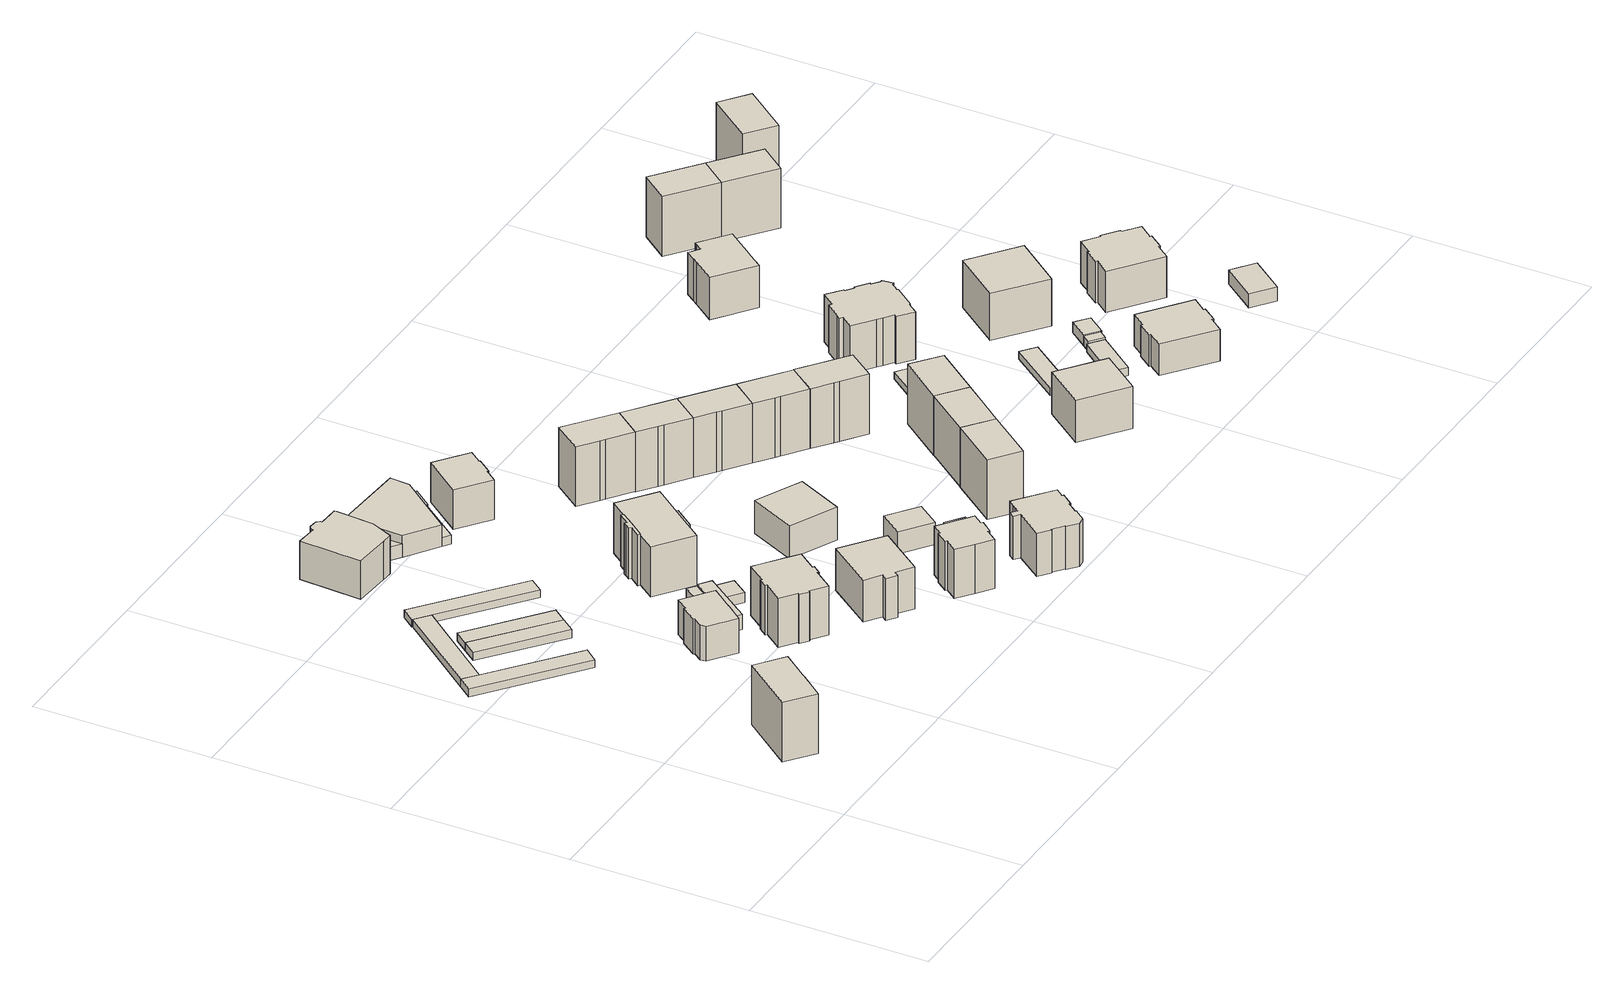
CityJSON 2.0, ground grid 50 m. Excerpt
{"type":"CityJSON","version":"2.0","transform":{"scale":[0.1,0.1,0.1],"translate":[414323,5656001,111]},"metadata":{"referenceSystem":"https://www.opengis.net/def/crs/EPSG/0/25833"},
"CityObjects":{
"building1":{"type":"Building","attributes":{"Dachtyp_tdc":"tdcFreeFormRoof","Gemeindeschluessel":14612000,"Dachneigung":35.8,"QualitaetDacherkennung":77,"Geometrietyp2DReferenz":"3000","measuredHeight":19.25,"function":"31001_9998","roofType":"5000"},"geometry":[{"type":"Solid","lod":"1","boundaries":[[[[0,1,2,3,4,5]],[[6,7,8,9,10,11]],[[5,7,6,0]],[[4,8,7,5]],[[3,9,8,4]],[[2,10,9,3]],[[1,11,10,2]],[[0,6,11,1]]]]}]},
"building2":{"type":"Building","attributes":{"Dachtyp_tdc":"tdcPolyFlatRoof","Gemeindeschluessel":14612000,"Dachneigung":2.95,"QualitaetDacherkennung":78,"Geometrietyp2DReferenz":"3000","measuredHeight":2.41,"function":"31001_2463","roofType":"2100"},"geometry":[{"type":"Solid","lod":"1","boundaries":[[[[12,13,14,15,16]],[[17,18,19,20,21]],[[16,18,17,12]],[[15,19,18,16]],[[14,20,19,15]],[[13,21,20,14]],[[12,17,21,13]]]]}]},
"building3":{"type":"Building","attributes":{"Dachtyp_tdc":"tdcPolyFlatRoof","Gemeindeschluessel":14612000,"Dachneigung":3.49,"QualitaetDacherkennung":88,"Geometrietyp2DReferenz":"3000","measuredHeight":2.42,"function":"31001_2463","roofType":"2100"},"geometry":[{"type":"Solid","lod":"1","boundaries":[[[[15,22,23,16]],[[19,18,24,25]],[[16,18,19,15]],[[23,24,18,16]],[[22,25,24,23]],[[15,19,25,22]]]]}]},
"building4":{"type":"Building","attributes":{"Dachtyp_tdc":"tdcPolyFlatRoof","Gemeindeschluessel":14612000,"Dachneigung":2.98,"QualitaetDacherkennung":71,"Geometrietyp2DReferenz":"3000","measuredHeight":2.48,"function":"31001_2463","roofType":"2100"},"geometry":[{"type":"Solid","lod":"1","boundaries":[[[[26,27,28,29]],[[30,31,32,33]],[[29,31,30,26]],[[28,32,31,29]],[[27,33,32,28]],[[26,30,33,27]]]]}]},
"building5":{"type":"Building","attributes":{"Dachtyp_tdc":"tdcPolyFlatRoof","Gemeindeschluessel":14612000,"Dachneigung":0,"QualitaetDacherkennung":83,"Geometrietyp2DReferenz":"3000","measuredHeight":2.33,"function":"31001_2463","roofType":"1000"},"geometry":[{"type":"Solid","lod":"1","boundaries":[[[[34,35,36,37]],[[33,38,39,30]],[[37,38,33,34]],[[36,39,38,37]],[[35,30,39,36]],[[34,33,30,35]]]]}]},
"building6":{"type":"Building","attributes":{"Dachtyp_tdc":"tdcFreeFormRoof","Gemeindeschluessel":14612000,"Dachneigung":11.08,"QualitaetDacherkennung":35,"Geometrietyp2DReferenz":"3000","measuredHeight":10.71,"function":"31001_9998","roofType":"5000"},"geometry":[{"type":"Solid","lod":"1","boundaries":[[[[40,41,42,43,44,45,46,47,48,49,50,51,52,53,54]],[[55,56,57,58,59,60,61,62,63,64,65,66,67,68,69]],[[54,56,55,40]],[[53,57,56,54]],[[52,58,57,53]],[[51,59,58,52]],[[50,60,59,51]],[[49,61,60,50]],[[48,62,61,49]],[[47,63,62,48]],[[46,64,63,47]],[[45,65,64,46]],[[44,66,65,45]],[[43,67,66,44]],[[42,68,67,43]],[[41,69,68,42]],[[40,55,69,41]]]]}]},
"building7":{"type":"Building","attributes":{"Dachtyp_tdc":"tdcPolyFlatRoof","Gemeindeschluessel":14612000,"Dachneigung":3.07,"QualitaetDacherkennung":77,"Geometrietyp2DReferenz":"3000","measuredHeight":2.35,"function":"31001_2463","roofType":"2100"},"geometry":[{"type":"Solid","lod":"1","boundaries":[[[[23,22,70,71,72,73]],[[74,75,76,77,78,79]],[[73,75,74,23]],[[72,76,75,73]],[[71,77,76,72]],[[70,78,77,71]],[[22,79,78,70]],[[23,74,79,22]]]]}]},
"building8":{"type":"Building","attributes":{"Dachtyp_tdc":"tdcFreeFormRoof","Gemeindeschluessel":14612000,"Dachneigung":0.014,"QualitaetDacherkennung":72,"Geometrietyp2DReferenz":"3000","measuredHeight":12.41,"function":"31001_9998","roofType":"5000"},"geometry":[{"type":"Solid","lod":"1","boundaries":[[[[80,81,82,83,84,85,86,87,88,89,90,91,92,93]],[[94,95,96,97,98,99,100,101,102,103,104,105,106,107]],[[93,95,94,80]],[[92,96,95,93]],[[91,97,96,92]],[[90,98,97,91]],[[89,99,98,90]],[[88,100,99,89]],[[87,101,100,88]],[[86,102,101,87]],[[85,103,102,86]],[[84,104,103,85]],[[83,105,104,84]],[[82,106,105,83]],[[81,107,106,82]],[[80,94,107,81]]]]}]},
"building9":{"type":"Building","attributes":{"Gemeindeschluessel":14612000,"Geometrietyp2DReferenz":"3000","function":"31001_9998","roofType":"9999"},"children":["building9-1","building9-2"]},
"building9-1":{"type":"BuildingPart","attributes":{"Dachtyp_tdc":"tdcGableRoof","Dachneigung":37.49,"QualitaetDacherkennung":57,"Geometrietyp2DReferenz":"3000","measuredHeight":13.95,"roofType":"3100"},"parents":["building9"],"geometry":[{"type":"Solid","lod":"1","boundaries":[[[[108,109,110,111,112,113,114,115,116,117]],[[118,119,120,121,122,123,124,125,126,127]],[[117,119,118,108]],[[116,120,119,117]],[[115,121,120,116]],[[114,122,121,115]],[[113,123,122,114]],[[112,124,123,113]],[[111,125,124,112]],[[110,126,125,111]],[[109,127,126,110]],[[108,118,127,109]]]]}]},
"building9-2":{"type":"BuildingPart","attributes":{"Dachtyp_tdc":"tdcTentRoof","Dachneigung":42.35,"QualitaetDacherkennung":78,"Geometrietyp2DReferenz":"3000","measuredHeight":17.68,"roofType":"3500"},"parents":["building9"],"geometry":[{"type":"Solid","lod":"1","boundaries":[[[[128,129,130,131,132,133,134,135,136,137,138,139,140,141,142,143,144,145]],[[146,147,148,121,119,149,150,151,152,153,154,155,156,157,158,159,160,161]],[[145,147,146,128]],[[144,148,147,145]],[[143,121,148,144]],[[142,119,121,143]],[[141,149,119,142]],[[140,150,149,141]],[[139,151,150,140]],[[138,152,151,139]],[[137,153,152,138]],[[136,154,153,137]],[[135,155,154,136]],[[134,156,155,135]],[[133,157,156,134]],[[132,158,157,133]],[[131,159,158,132]],[[130,160,159,131]],[[129,161,160,130]],[[128,146,161,129]]]]}]},
"building10":{"type":"Building","attributes":{"Dachtyp_tdc":"tdcPolyFlatRoof","Gemeindeschluessel":14612000,"Dachneigung":6.47,"QualitaetDacherkennung":84,"Geometrietyp2DReferenz":"3000","measuredHeight":4.63,"function":"31001_9998","roofType":"2100"},"geometry":[{"type":"Solid","lod":"1","boundaries":[[[[162,163,164,165,166,167,168,169,170]],[[171,172,173,174,175,176,177,178,179]],[[170,172,171,162]],[[169,173,172,170]],[[168,174,173,169]],[[167,175,174,168]],[[166,176,175,167]],[[165,177,176,166]],[[164,178,177,165]],[[163,179,178,164]],[[162,171,179,163]]]]}]},
"building11":{"type":"Building","attributes":{"Dachtyp_tdc":"tdcPolyFlatRoof","Gemeindeschluessel":14612000,"Dachneigung":6.52,"QualitaetDacherkennung":78,"Geometrietyp2DReferenz":"3000","measuredHeight":3.04,"function":"31001_9998","roofType":"2100"},"geometry":[{"type":"Solid","lod":"1","boundaries":[[[[180,181,182,183]],[[184,185,186,187]],[[183,185,184,180]],[[182,186,185,183]],[[181,187,186,182]],[[180,184,187,181]]]]}]},
"building12":{"type":"Building","attributes":{"Dachtyp_tdc":"tdcPolyFlatRoof","Gemeindeschluessel":14612000,"Dachneigung":0,"QualitaetDacherkennung":66,"Geometrietyp2DReferenz":"3000","measuredHeight":3.92,"function":"31001_9998","roofType":"1000"},"geometry":[{"type":"Solid","lod":"1","boundaries":[[[[188,189,190,191,192]],[[193,194,195,196,197]],[[192,194,193,188]],[[191,195,194,192]],[[190,196,195,191]],[[189,197,196,190]],[[188,193,197,189]]]]}]},
"building13":{"type":"Building","attributes":{"Dachtyp_tdc":"tdcPolyFlatRoof","Gemeindeschluessel":14612000,"Dachneigung":0,"QualitaetDacherkennung":89,"Geometrietyp2DReferenz":"3000","measuredHeight":2.95,"function":"31001_9998","roofType":"1000"},"geometry":[{"type":"Solid","lod":"1","boundaries":[[[[198,199,200,201]],[[202,203,204,205]],[[201,203,202,198]],[[200,204,203,201]],[[199,205,204,200]],[[198,202,205,199]]]]}]},
"building14":{"type":"Building","attributes":{"Dachtyp_tdc":"tdcFreeFormRoof","Gemeindeschluessel":14612000,"Dachneigung":15.92,"QualitaetDacherkennung":55,"Geometrietyp2DReferenz":"3000","measuredHeight":13.16,"function":"31001_9998","roofType":"5000"},"geometry":[{"type":"Solid","lod":"1","boundaries":[[[[206,207,208,209,210,211,212,213]],[[214,215,216,217,218,219,220,221]],[[213,215,214,206]],[[212,216,215,213]],[[211,217,216,212]],[[210,218,217,211]],[[209,219,218,210]],[[208,220,219,209]],[[207,221,220,208]],[[206,214,221,207]]]]}]},
"building15":{"type":"Building","attributes":{"Gemeindeschluessel":14612000,"Geometrietyp2DReferenz":"3000","function":"31001_9998","roofType":"9999"},"children":["building15-1","building15-2","building15-3"]},
"building15-1":{"type":"BuildingPart","attributes":{"Dachtyp_tdc":"tdcGableRoof","Dachneigung":10.84,"QualitaetDacherkennung":32,"Geometrietyp2DReferenz":"3000","measuredHeight":15.38,"roofType":"3100"},"parents":["building15"],"geometry":[{"type":"Solid","lod":"1","boundaries":[[[[222,223,224,225,226,227,228,229,230,231]],[[232,233,234,235,236,237,238,239,240,241]],[[231,233,232,222]],[[230,234,233,231]],[[229,235,234,230]],[[228,236,235,229]],[[227,237,236,228]],[[226,238,237,227]],[[225,239,238,226]],[[224,240,239,225]],[[223,241,240,224]],[[222,232,241,223]]]]}]},
"building15-2":{"type":"BuildingPart","attributes":{"Dachtyp_tdc":"tdcHipRoof","Dachneigung":12.47,"QualitaetDacherkennung":59,"Geometrietyp2DReferenz":"3000","measuredHeight":15.57,"roofType":"3200"},"parents":["building15"],"geometry":[{"type":"Solid","lod":"1","boundaries":[[[[242,243,244,245,246,247,248,249]],[[238,250,251,252,253,254,255,240]],[[248,250,238,249]],[[247,251,250,248]],[[246,252,251,247]],[[245,253,252,246]],[[244,254,253,245]],[[243,255,254,244]],[[242,240,255,243]],[[249,238,240,242]]]]}]},
"building15-3":{"type":"BuildingPart","attributes":{"Dachtyp_tdc":"tdcFreeFormRoof","Dachneigung":62.81,"QualitaetDacherkennung":14,"Geometrietyp2DReferenz":"3000","measuredHeight":13.76,"roofType":"5000"},"parents":["building15"],"geometry":[{"type":"Solid","lod":"1","boundaries":[[[[256,257,258,259]],[[252,260,261,253]],[[259,260,252,256]],[[258,261,260,259]],[[257,253,261,258]],[[256,252,253,257]]]]}]},
"building16":{"type":"Building","attributes":{"Dachtyp_tdc":"tdcPolyFlatRoof","Gemeindeschluessel":14612000,"Dachneigung":0,"QualitaetDacherkennung":59,"Geometrietyp2DReferenz":"3000","measuredHeight":6.4,"function":"31001_9998","roofType":"1000"},"geometry":[{"type":"Solid","lod":"1","boundaries":[[[[262,263,264,265,266,267,268]],[[197,196,269,270,271,272,273]],[[268,196,197,262]],[[267,269,196,268]],[[266,270,269,267]],[[265,271,270,266]],[[264,272,271,265]],[[263,273,272,264]],[[262,197,273,263]]]]}]},
"building17":{"type":"Building","attributes":{"Dachtyp_tdc":"tdcPolyFlatRoof","Gemeindeschluessel":14612000,"Dachneigung":8.62,"QualitaetDacherkennung":72,"Geometrietyp2DReferenz":"3000","measuredHeight":2.87,"function":"31001_9998","roofType":"2100"},"geometry":[{"type":"Solid","lod":"1","boundaries":[[[[274,275,276,277,278,279]],[[280,281,273,272,282,283]],[[279,281,280,274]],[[278,273,281,279]],[[277,272,273,278]],[[276,282,272,277]],[[275,283,282,276]],[[274,280,283,275]]]]}]},
"building18":{"type":"Building","attributes":{"Gemeindeschluessel":14612000,"Geometrietyp2DReferenz":"3000","function":"31001_9998","roofType":"9999"},"children":["building18-1","building18-2"]},
"building18-1":{"type":"BuildingPart","attributes":{"Dachtyp_tdc":"tdcGableRoof","Dachneigung":36.93,"QualitaetDacherkennung":50,"Geometrietyp2DReferenz":"3000","measuredHeight":14.41,"roofType":"3100"},"parents":["building18"],"geometry":[{"type":"Solid","lod":"1","boundaries":[[[[284,285,286,287]],[[288,289,290,291]],[[287,289,288,284]],[[286,290,289,287]],[[285,291,290,286]],[[284,288,291,285]]]]}]},
"building18-2":{"type":"BuildingPart","attributes":{"Dachtyp_tdc":"tdcGableRoof","Dachneigung":39.26,"QualitaetDacherkennung":65,"Geometrietyp2DReferenz":"3000","measuredHeight":16.81,"roofType":"3100"},"parents":["building18"],"geometry":[{"type":"Solid","lod":"1","boundaries":[[[[292,293,294,295,296,297,298,299,300,301,302,303,304,305,306,307,308]],[[309,310,311,312,291,313,290,314,315,316,317,318,319,320,321,322,323]],[[308,310,309,292]],[[307,311,310,308]],[[306,312,311,307]],[[305,291,312,306]],[[304,313,291,305]],[[303,290,313,304]],[[302,314,290,303]],[[301,315,314,302]],[[300,316,315,301]],[[299,317,316,300]],[[298,318,317,299]],[[297,319,318,298]],[[296,320,319,297]],[[295,321,320,296]],[[294,322,321,295]],[[293,323,322,294]],[[292,309,323,293]]]]}]},
"building19":{"type":"Building","attributes":{"Dachtyp_tdc":"tdcFreeFormRoof","Gemeindeschluessel":14612000,"Dachneigung":24.63,"QualitaetDacherkennung":64,"Geometrietyp2DReferenz":"3000","measuredHeight":12.9,"function":"31001_9998","roofType":"5000"},"geometry":[{"type":"Solid","lod":"1","boundaries":[[[[324,325,326,327,328,329,330,331]],[[332,333,334,335,336,337,338,339]],[[331,333,332,324]],[[330,334,333,331]],[[329,335,334,330]],[[328,336,335,329]],[[327,337,336,328]],[[326,338,337,327]],[[325,339,338,326]],[[324,332,339,325]]]]}]},
"building20":{"type":"Building","attributes":{"Dachtyp_tdc":"tdcFreeFormRoof","Gemeindeschluessel":14612000,"Dachneigung":53.4,"QualitaetDacherkennung":15,"Geometrietyp2DReferenz":"3000","measuredHeight":13.44,"function":"31001_9998","roofType":"5000"},"geometry":[{"type":"Solid","lod":"1","boundaries":[[[[340,341,342,343,344]],[[290,289,345,346,314]],[[344,289,290,340]],[[343,345,289,344]],[[342,346,345,343]],[[341,314,346,342]],[[340,290,314,341]]]]}]},
"building21":{"type":"Building","attributes":{"Dachtyp_tdc":"tdcTentRoof","Gemeindeschluessel":14612000,"Dachneigung":14.82,"QualitaetDacherkennung":76,"Geometrietyp2DReferenz":"3000","measuredHeight":10.71,"function":"31001_9998","roofType":"3500"},"geometry":[{"type":"Solid","lod":"1","boundaries":[[[[347,348,349,350]],[[351,352,353,354]],[[350,352,351,347]],[[349,353,352,350]],[[348,354,353,349]],[[347,351,354,348]]]]}]},
"building22":{"type":"Building","attributes":{"Dachtyp_tdc":"tdcPolyFlatRoof","Gemeindeschluessel":14612000,"Dachneigung":3.57,"QualitaetDacherkennung":70,"Geometrietyp2DReferenz":"3000","measuredHeight":6.78,"function":"31001_9998","roofType":"2100"},"geometry":[{"type":"Solid","lod":"1","boundaries":[[[[355,356,357,358]],[[359,360,361,362]],[[358,360,359,355]],[[357,361,360,358]],[[356,362,361,357]],[[355,359,362,356]]]]}]},
"building23":{"type":"Building","attributes":{"Dachtyp_tdc":"tdcFreeFormRoof","Gemeindeschluessel":14612000,"Dachneigung":22.77,"QualitaetDacherkennung":44,"Geometrietyp2DReferenz":"3000","measuredHeight":14.17,"function":"31001_9998","roofType":"5000"},"geometry":[{"type":"Solid","lod":"1","boundaries":[[[[363,364,365,366,367,368,369,370,371,372,373,374,375,376,377,378,379,380,381,382,383]],[[384,385,386,387,388,389,390,391,392,393,394,395,396,397,398,399,400,401,402,403,404]],[[383,385,384,363]],[[382,386,385,383]],[[381,387,386,382]],[[380,388,387,381]],[[379,389,388,380]],[[378,390,389,379]],[[377,391,390,378]],[[376,392,391,377]],[[375,393,392,376]],[[374,394,393,375]],[[373,395,394,374]],[[372,396,395,373]],[[371,397,396,372]],[[370,398,397,371]],[[369,399,398,370]],[[368,400,399,369]],[[367,401,400,368]],[[366,402,401,367]],[[365,403,402,366]],[[364,404,403,365]],[[363,384,404,364]]]]}]},
"building24":{"type":"Building","attributes":{"Dachtyp_tdc":"tdcFreeFormRoof","Gemeindeschluessel":14612000,"Dachneigung":35.75,"QualitaetDacherkennung":86,"Geometrietyp2DReferenz":"3000","measuredHeight":19.28,"function":"31001_9998","roofType":"5000"},"geometry":[{"type":"Solid","lod":"1","boundaries":[[[[405,406,407,408,409,410]],[[411,412,413,414,415,416]],[[410,412,411,405]],[[409,413,412,410]],[[408,414,413,409]],[[407,415,414,408]],[[406,416,415,407]],[[405,411,416,406]]]]}]},
"building25":{"type":"Building","attributes":{"Dachtyp_tdc":"tdcFreeFormRoof","Gemeindeschluessel":14612000,"Dachneigung":35.83,"QualitaetDacherkennung":86,"Geometrietyp2DReferenz":"3000","measuredHeight":19.29,"function":"31001_9998","roofType":"5000"},"geometry":[{"type":"Solid","lod":"1","boundaries":[[[[417,418,409,408,419,420]],[[421,422,423,424,425,426]],[[420,422,421,417]],[[419,423,422,420]],[[408,424,423,419]],[[409,425,424,408]],[[418,426,425,409]],[[417,421,426,418]]]]}]},
"building26":{"type":"Building","attributes":{"Dachtyp_tdc":"tdcGableRoof","Gemeindeschluessel":14612000,"Dachneigung":35.53,"QualitaetDacherkennung":70,"Geometrietyp2DReferenz":"3000","measuredHeight":19.3,"function":"31001_9998","roofType":"3100"},"geometry":[{"type":"Solid","lod":"1","boundaries":[[[[427,428,429,430]],[[431,432,433,434]],[[430,432,431,427]],[[429,433,432,430]],[[428,434,433,429]],[[427,431,434,428]]]]}]},
"building27":{"type":"Building","attributes":{"Dachtyp_tdc":"tdcFreeFormRoof","Gemeindeschluessel":14612000,"Dachneigung":35.82,"QualitaetDacherkennung":87,"Geometrietyp2DReferenz":"3000","measuredHeight":19.29,"function":"31001_9998","roofType":"5000"},"geometry":[{"type":"Solid","lod":"1","boundaries":[[[[418,417,435,436,437,438]],[[426,439,440,441,442,421]],[[438,439,426,418]],[[437,440,439,438]],[[436,441,440,437]],[[435,442,441,436]],[[417,421,442,435]],[[418,426,421,417]]]]}]},
"building28":{"type":"Building","attributes":{"Dachtyp_tdc":"tdcGableRoof","Gemeindeschluessel":14612000,"Dachneigung":35.39,"QualitaetDacherkennung":78,"Geometrietyp2DReferenz":"3000","measuredHeight":19.21,"function":"31001_9998","roofType":"3100"},"geometry":[{"type":"Solid","lod":"1","boundaries":[[[[430,429,443,444]],[[445,446,447,448]],[[444,446,445,430]],[[443,447,446,444]],[[429,448,447,443]],[[430,445,448,429]]]]}]},
"building29":{"type":"Building","attributes":{"Dachtyp_tdc":"tdcFreeFormRoof","Gemeindeschluessel":14612000,"Dachneigung":36.1,"QualitaetDacherkennung":88,"Geometrietyp2DReferenz":"3000","measuredHeight":19.29,"function":"31001_9998","roofType":"5000"},"geometry":[{"type":"Solid","lod":"1","boundaries":[[[[438,437,449,450,451,452]],[[453,454,455,456,457,458]],[[452,454,453,438]],[[451,455,454,452]],[[450,456,455,451]],[[449,457,456,450]],[[437,458,457,449]],[[438,453,458,437]]]]}]},
"building30":{"type":"Building","attributes":{"Dachtyp_tdc":"tdcFreeFormRoof","Gemeindeschluessel":14612000,"Dachneigung":35.98,"QualitaetDacherkennung":89,"Geometrietyp2DReferenz":"3000","measuredHeight":19.25,"function":"31001_9998","roofType":"5000"},"geometry":[{"type":"Solid","lod":"1","boundaries":[[[[459,460,461,462,463,464]],[[465,455,454,466,467,468]],[[464,455,465,459]],[[463,454,455,464]],[[462,466,454,463]],[[461,467,466,462]],[[460,468,467,461]],[[459,465,468,460]]]]}]},
"building31":{"type":"Building","attributes":{"Dachtyp_tdc":"tdcGableRoof","Gemeindeschluessel":14612000,"Dachneigung":35.26,"QualitaetDacherkennung":82,"Geometrietyp2DReferenz":"3000","measuredHeight":19.24,"function":"31001_9998","roofType":"3100"},"geometry":[{"type":"Solid","lod":"1","boundaries":[[[[444,443,469,470]],[[471,472,473,474]],[[470,472,471,444]],[[469,473,472,470]],[[443,474,473,469]],[[444,471,474,443]]]]}]},
"building32":{"type":"Building","attributes":{"Dachtyp_tdc":"tdcPolyFlatRoof","Gemeindeschluessel":14612000,"Dachneigung":0,"QualitaetDacherkennung":72,"Geometrietyp2DReferenz":"3000","measuredHeight":12.3,"function":"31001_9998","roofType":"1000"},"geometry":[{"type":"Solid","lod":"1","boundaries":[[[[475,476,477,478]],[[479,480,481,482]],[[478,480,479,475]],[[477,481,480,478]],[[476,482,481,477]],[[475,479,482,476]]]]}]},
"building33":{"type":"Building","attributes":{"Dachtyp_tdc":"tdcPolyFlatRoof","Gemeindeschluessel":14612000,"Dachneigung":3.94,"QualitaetDacherkennung":49,"Geometrietyp2DReferenz":"3000","measuredHeight":2.28,"function":"31001_2463","roofType":"2100"},"geometry":[{"type":"Solid","lod":"1","boundaries":[[[[483,484,485,486]],[[487,488,489,490]],[[486,488,487,483]],[[485,489,488,486]],[[484,490,489,485]],[[483,487,490,484]]]]}]},
"building34":{"type":"Building","attributes":{"Dachtyp_tdc":"tdcPolyFlatRoof","Gemeindeschluessel":14612000,"Dachneigung":0,"QualitaetDacherkennung":86,"Geometrietyp2DReferenz":"3000","measuredHeight":2.27,"function":"31001_2463","roofType":"1000"},"geometry":[{"type":"Solid","lod":"1","boundaries":[[[[491,492,493,494]],[[495,496,497,498]],[[494,496,495,491]],[[493,497,496,494]],[[492,498,497,493]],[[491,495,498,492]]]]}]},
"building35":{"type":"Building","attributes":{"Dachtyp_tdc":"tdcFreeFormRoof","Gemeindeschluessel":14612000,"Dachneigung":14.34,"QualitaetDacherkennung":25,"Geometrietyp2DReferenz":"3000","measuredHeight":16.1,"function":"31001_9998","roofType":"5000"},"geometry":[{"type":"Solid","lod":"1","boundaries":[[[[499,500,501,502,503,504,505,506,507,508,509,510,511,512,513,514,515,516,517,518,519,520,521,522,523,524,525]],[[526,527,528,529,530,531,532,533,534,535,536,537,538,539,540,541,542,543,544,545,546,547,548,549,550,551,552]],[[525,527,526,499]],[[524,528,527,525]],[[523,529,528,524]],[[522,530,529,523]],[[521,531,530,522]],[[520,532,531,521]],[[519,533,532,520]],[[518,534,533,519]],[[517,535,534,518]],[[516,536,535,517]],[[515,537,536,516]],[[514,538,537,515]],[[513,539,538,514]],[[512,540,539,513]],[[511,541,540,512]],[[510,542,541,511]],[[509,543,542,510]],[[508,544,543,509]],[[507,545,544,508]],[[506,546,545,507]],[[505,547,546,506]],[[504,548,547,505]],[[503,549,548,504]],[[502,550,549,503]],[[501,551,550,502]],[[500,552,551,501]],[[499,526,552,500]]]]}]},
"building36":{"type":"Building","attributes":{"Dachtyp_tdc":"tdcPolyFlatRoof","Gemeindeschluessel":14612000,"Dachneigung":0,"QualitaetDacherkennung":83,"Geometrietyp2DReferenz":"3000","measuredHeight":2.35,"function":"31001_2463","roofType":"1000"},"geometry":[{"type":"Solid","lod":"1","boundaries":[[[[553,554,555,556,557]],[[558,559,560,561,562]],[[557,559,558,553]],[[556,560,559,557]],[[555,561,560,556]],[[554,562,561,555]],[[553,558,562,554]]]]}]},
"building37":{"type":"Building","attributes":{"Dachtyp_tdc":"tdcGableRoof","Gemeindeschluessel":14612000,"Dachneigung":46.1,"QualitaetDacherkennung":12,"Geometrietyp2DReferenz":"3000","measuredHeight":3.69,"function":"31001_2463","roofType":"3100"},"geometry":[{"type":"Solid","lod":"1","boundaries":[[[[563,564,565,566]],[[561,560,567,568]],[[566,560,561,563]],[[565,567,560,566]],[[564,568,567,565]],[[563,561,568,564]]]]}]},
"building38":{"type":"Building","attributes":{"Dachtyp_tdc":"tdcTentRoof","Gemeindeschluessel":14612000,"Dachneigung":18.09,"QualitaetDacherkennung":68,"Geometrietyp2DReferenz":"3000","measuredHeight":10.67,"function":"31001_9998","roofType":"3500"},"geometry":[{"type":"Solid","lod":"1","boundaries":[[[[569,570,571,572,573,574,575,576,577,578,579,580]],[[581,582,583,584,585,586,587,588,589,590,591,592]],[[580,582,581,569]],[[579,583,582,580]],[[578,584,583,579]],[[577,585,584,578]],[[576,586,585,577]],[[575,587,586,576]],[[574,588,587,575]],[[573,589,588,574]],[[572,590,589,573]],[[571,591,590,572]],[[570,592,591,571]],[[569,581,592,570]]]]}]},
"building39":{"type":"Building","attributes":{"Dachtyp_tdc":"tdcFreeFormRoof","Gemeindeschluessel":14612000,"Dachneigung":19.98,"QualitaetDacherkennung":86,"Geometrietyp2DReferenz":"3000","measuredHeight":13.51,"function":"31001_9998","roofType":"5000"},"geometry":[{"type":"Solid","lod":"1","boundaries":[[[[593,594,595,596,597,598,599,600,601,602,603,604,605,606]],[[607,608,609,610,611,612,613,614,615,616,617,618,619,620]],[[606,608,607,593]],[[605,609,608,606]],[[604,610,609,605]],[[603,611,610,604]],[[602,612,611,603]],[[601,613,612,602]],[[600,614,613,601]],[[599,615,614,600]],[[598,616,615,599]],[[597,617,616,598]],[[596,618,617,597]],[[595,619,618,596]],[[594,620,619,595]],[[593,607,620,594]]]]}]},
"building40":{"type":"Building","attributes":{"Dachtyp_tdc":"tdcFreeFormRoof","Gemeindeschluessel":14612000,"Dachneigung":35.74,"QualitaetDacherkennung":9,"Geometrietyp2DReferenz":"3000","measuredHeight":4.18,"function":"31001_2463","roofType":"5000"},"geometry":[{"type":"Solid","lod":"1","boundaries":[[[[621,622,623,624,625]],[[568,567,626,627,628]],[[625,567,568,621]],[[624,626,567,625]],[[623,627,626,624]],[[622,628,627,623]],[[621,568,628,622]]]]}]},
"building41":{"type":"Building","attributes":{"Dachtyp_tdc":"tdcFreeFormRoof","Gemeindeschluessel":14612000,"Dachneigung":17.65,"QualitaetDacherkennung":91,"Geometrietyp2DReferenz":"3000","measuredHeight":15.13,"function":"31001_9998","roofType":"5000"},"geometry":[{"type":"Solid","lod":"1","boundaries":[[[[629,630,631,632,633]],[[634,635,636,637,638]],[[633,635,634,629]],[[632,636,635,633]],[[631,637,636,632]],[[630,638,637,631]],[[629,634,638,630]]]]}]},
"building42":{"type":"Building","attributes":{"Dachtyp_tdc":"tdcTentRoof","Gemeindeschluessel":14612000,"Dachneigung":19.95,"QualitaetDacherkennung":70,"Geometrietyp2DReferenz":"3000","measuredHeight":13.54,"function":"31001_9998","roofType":"3500"},"geometry":[{"type":"Solid","lod":"1","boundaries":[[[[639,640,641,642,643,644,645,646,647,648,649,650,651,652,653,654]],[[655,656,657,658,659,660,661,662,663,664,665,666,667,668,669,670]],[[654,656,655,639]],[[653,657,656,654]],[[652,658,657,653]],[[651,659,658,652]],[[650,660,659,651]],[[649,661,660,650]],[[648,662,661,649]],[[647,663,662,648]],[[646,664,663,647]],[[645,665,664,646]],[[644,666,665,645]],[[643,667,666,644]],[[642,668,667,643]],[[641,669,668,642]],[[640,670,669,641]],[[639,655,670,640]]]]}]},
"building43":{"type":"Building","attributes":{"Dachtyp_tdc":"tdcGableRoof","Gemeindeschluessel":14612000,"Dachneigung":35.08,"QualitaetDacherkennung":67,"Geometrietyp2DReferenz":"3000","measuredHeight":19.24,"function":"31001_9998","roofType":"3100"},"geometry":[{"type":"Solid","lod":"1","boundaries":[[[[671,672,673,674]],[[675,676,677,678]],[[674,676,675,671]],[[673,677,676,674]],[[672,678,677,673]],[[671,675,678,672]]]]}]},
"building44":{"type":"Building","attributes":{"Dachtyp_tdc":"tdcPolyFlatRoof","Gemeindeschluessel":14612000,"Dachneigung":0,"QualitaetDacherkennung":73,"Geometrietyp2DReferenz":"3000","measuredHeight":4.04,"function":"31001_9998","roofType":"1000"},"geometry":[{"type":"Solid","lod":"1","boundaries":[[[[679,680,681,682]],[[683,684,685,686]],[[682,684,683,679]],[[681,685,684,682]],[[680,686,685,681]],[[679,683,686,680]]]]}]},
"building45":{"type":"Building","attributes":{"Dachtyp_tdc":"tdcGableRoof","Gemeindeschluessel":14612000,"Dachneigung":35.71,"QualitaetDacherkennung":82,"Geometrietyp2DReferenz":"3000","measuredHeight":19.25,"function":"31001_9998","roofType":"3100"},"geometry":[{"type":"Solid","lod":"1","boundaries":[[[[674,673,687,688]],[[689,690,691,692]],[[688,690,689,674]],[[687,691,690,688]],[[673,692,691,687]],[[674,689,692,673]]]]}]},
"building46":{"type":"Building","attributes":{"Dachtyp_tdc":"tdcGableRoof","Gemeindeschluessel":14612000,"Dachneigung":35.9,"QualitaetDacherkennung":76,"Geometrietyp2DReferenz":"3000","measuredHeight":19.23,"function":"31001_9998","roofType":"3100"},"geometry":[{"type":"Solid","lod":"1","boundaries":[[[[693,694,695,696]],[[697,698,699,700]],[[696,698,697,693]],[[695,699,698,696]],[[694,700,699,695]],[[693,697,700,694]]]]}]}
},
"vertices":[
[312,322,195],[235,382,195],[119,235,195],[196,175,195],[248,240,195],[257,252,195],[312,322,21],[257,252,21],[248,240,21],[196,175,21],[119,235,21],[235,382,21],
[9,1052,53],[273,839,53],[304,877,53],[79,1059,53],[40,1091,53],[9,1052,30],[40,1091,30],[79,1059,30],[304,877,30],[273,839,30],
[266,1291,53],[227,1323,53],[227,1323,30],[266,1291,30],
[398,992,54],[192,1158,54],[161,1119,54],[367,953,54],[398,992,30],[367,953,30],[161,1119,30],[192,1158,30],
[192,1158,53],[398,992,53],[429,1031,53],[223,1197,53],[223,1197,30],[429,1031,30],
[513,564,121],[550,611,121],[552,615,121],[555,618,121],[561,626,121],[564,630,121],[567,633,121],[599,675,121],[518,736,121],[493,702,121],[489,705,121],[457,662,121],[460,659,121],[441,634,121],[443,619,121],[513,564,19],[443,619,19],[441,634,19],[460,659,19],[457,662,19],[489,705,19],[493,702,19],[518,736,19],[599,675,19],[567,633,19],[564,630,19],[561,626,19],[555,618,19],[552,615,19],[550,611,19],
[493,1108,53],[523,1146,53],[255,1362,53],[225,1325,53],[227,1323,31],[225,1325,31],[255,1362,31],[523,1146,31],[493,1108,31],[266,1291,31],
[280,1496,142],[386,1488,142],[417,1487,142],[440,1538,142],[445,1549,142],[453,1655,142],[452,1661,142],[394,1664,142],[394,1669,142],[386,1678,142],[362,1680,142],[352,1672,142],[352,1667,142],[291,1672,142],[280,1496,30],[291,1672,30],[352,1667,30],[352,1672,30],[362,1680,30],[386,1678,30],[394,1669,30],[394,1664,30],[452,1661,30],[453,1655,30],[445,1549,30],[440,1538,30],[417,1487,30],[386,1488,30],
[791,582,132],[775,594,132],[778,598,132],[767,606,132],[755,615,132],[752,611,132],[736,623,132],[724,608,132],[751,586,132],[778,566,132],[791,582,6],[778,566,6],[751,586,6],[724,608,6],[736,623,6],[752,611,6],[755,615,6],[767,606,6],[778,598,6],[775,594,6],
[653,578,150],[636,556,150],[640,552,150],[599,500,150],[642,467,150],[639,463,150],[662,446,150],[665,450,150],[708,417,150],[748,470,150],[752,467,150],[769,490,150],[765,493,150],[805,545,150],[778,566,150],[724,608,150],[697,628,150],[657,575,150],[653,578,6],[657,575,6],[697,628,6],[805,545,6],[765,493,6],[769,490,6],[752,467,6],[748,470,6],[708,417,6],[665,450,6],[662,446,6],[639,463,6],[642,467,6],[599,500,6],[640,552,6],[636,556,6],
[658,654,50],[698,707,50],[733,755,50],[700,780,50],[668,737,50],[624,679,50],[636,670,50],[609,633,50],[631,617,50],[658,654,6],[631,617,6],[609,633,6],[636,670,6],[624,679,6],[668,737,6],[700,780,6],[733,755,6],[698,707,6],
[677,798,46],[645,754,46],[668,737,46],[700,780,46],[677,798,17],[700,780,17],[668,737,17],[645,754,17],
[440,1538,70],[497,1495,70],[504,1653,70],[453,1655,70],[445,1549,70],[440,1538,31],[445,1549,31],[453,1655,31],[504,1653,31],[497,1495,31],
[745,671,34],[781,719,34],[733,755,34],[698,707,34],[745,671,4],[698,707,4],[733,755,4],[781,719,4],
[839,293,143],[849,307,143],[893,274,143],[989,401,143],[877,486,143],[780,359,143],[823,327,143],[812,313,143],[839,293,21],[812,313,21],[823,327,21],[780,359,21],[877,486,21],[989,401,21],[893,274,21],[849,307,21],
[708,967,157],[685,937,157],[691,933,157],[724,975,157],[752,1012,157],[746,1017,157],[723,987,157],[717,992,157],[712,984,157],[702,972,157],[708,967,8],[702,972,8],[712,984,8],[717,992,8],[723,987,8],[746,1017,8],[752,1012,8],[724,975,8],[691,933,8],[685,937,8],
[691,933,155],[654,885,155],[753,809,155],[798,867,155],[843,925,155],[888,983,155],[789,1059,155],[752,1012,155],[789,1059,8],[888,983,8],[843,925,8],[798,867,8],[753,809,8],[654,885,8],
[843,925,139],[798,867,139],[810,857,139],[855,915,139],[855,915,8],[810,857,8],
[497,1495,95],[585,1432,95],[711,1589,95],[715,1641,95],[715,1644,95],[505,1657,95],[504,1653,95],[505,1657,31],[715,1644,31],[715,1641,31],[711,1589,31],[585,1432,31],
[700,1535,57],[704,1533,57],[747,1587,57],[711,1589,57],[585,1432,57],[607,1417,57],[700,1535,31],[607,1417,31],[747,1587,31],[704,1533,31],
[1091,298,155],[1079,282,155],[1125,247,155],[1137,262,155],[1091,298,22],[1137,262,22],[1125,247,22],[1079,282,22],
[1001,246,165],[1005,243,165],[979,209,165],[1023,175,165],[1066,143,165],[1091,175,165],[1096,172,165],[1122,205,165],[1118,209,165],[1127,221,165],[1139,237,165],[1125,247,165],[1095,270,165],[1079,282,165],[1051,303,165],[1030,276,165],[1026,279,165],[1001,246,22],[1026,279,22],[1030,276,22],[1051,303,22],[1095,270,22],[1139,237,22],[1127,221,22],[1118,209,22],[1122,205,22],[1096,172,22],[1091,175,22],[1066,143,22],[1023,175,22],[979,209,22],[1005,243,22],
[842,1484,146],[754,1552,146],[670,1444,146],[757,1376,146],[783,1410,146],[786,1407,146],[818,1448,146],[816,1450,146],[842,1484,30],[816,1450,30],[818,1448,30],[786,1407,30],[783,1410,30],[757,1376,30],[670,1444,30],[754,1552,30],
[1125,247,150],[1139,237,150],[1144,244,150],[1150,252,150],[1137,262,150],[1150,252,22],[1144,244,22],
[1087,594,114],[1150,725,114],[1019,788,114],[956,657,114],[1087,594,17],[956,657,17],[1019,788,17],[1150,725,17],
[1220,429,90],[1138,491,90],[1089,426,90],[1171,364,90],[1220,429,25],[1171,364,25],[1089,426,25],[1138,491,25],
[1221,28,152],[1219,25,152],[1248,2,152],[1270,5,152],[1295,36,152],[1292,38,152],[1314,66,152],[1317,64,152],[1344,97,152],[1340,100,152],[1358,123,152],[1257,202,152],[1244,185,152],[1235,175,152],[1227,164,152],[1211,177,152],[1199,162,152],[1215,149,152],[1157,73,152],[1189,48,152],[1191,52,152],[1221,28,26],[1191,52,26],[1189,48,26],[1157,73,26],[1215,149,26],[1199,162,26],[1211,177,26],[1227,164,26],[1235,175,26],[1244,185,26],[1257,202,26],[1358,123,26],[1340,100,26],[1344,97,26],[1317,64,26],[1314,66,26],[1292,38,26],[1295,36,26],[1270,5,26],[1248,2,26],[1219,25,26],
[901,1225,206],[954,1185,206],[966,1176,206],[1030,1127,206],[1090,1204,206],[962,1304,206],[901,1225,32],[962,1304,32],[1090,1204,32],[1030,1127,32],[966,1176,32],[954,1185,32],
[1155,1031,206],[1214,1108,206],[1079,1089,206],[1092,1079,206],[1155,1031,31],[1092,1079,31],[1079,1089,31],[1030,1127,31],[1090,1204,31],[1214,1108,31],
[1324,300,206],[1401,240,206],[1501,368,206],[1424,428,206],[1324,300,31],[1424,428,31],[1501,368,31],[1401,240,31],
[1205,992,206],[1217,983,206],[1282,933,206],[1341,1010,206],[1341,1010,31],[1282,933,31],[1217,983,31],[1205,992,31],
[1599,493,206],[1522,554,206],[1424,428,32],[1522,554,32],[1599,493,32],[1501,368,32],
[1331,895,206],[1343,886,206],[1406,838,206],[1466,915,206],[1341,1010,32],[1466,915,32],[1406,838,32],[1343,886,32],[1331,895,32],[1282,933,32],
[1457,799,207],[1470,789,207],[1534,740,207],[1593,817,207],[1466,915,207],[1406,838,207],[1457,799,32],[1593,817,32],[1534,740,32],[1470,789,32],
[1697,618,206],[1620,679,206],[1522,554,31],[1620,679,31],[1697,618,31],[1599,493,31],
[1951,292,152],[1829,387,152],[1741,274,152],[1864,179,152],[1951,292,29],[1864,179,29],[1741,274,29],[1829,387,29],
[1785,803,53],[1718,716,53],[1758,685,53],[1825,773,53],[1785,803,32],[1825,773,32],[1758,685,32],[1718,716,32],
[1900,429,53],[1940,399,53],[2051,544,53],[2011,575,53],[1900,429,31],[2011,575,31],[2051,544,31],[1940,399,31],
[1854,838,170],[1850,832,170],[1891,800,170],[1914,830,170],[1917,828,170],[1962,886,170],[1959,888,170],[1975,908,170],[1982,909,170],[1978,941,170],[1973,940,170],[1952,957,170],[1955,960,170],[1920,987,170],[1917,983,170],[1895,1000,170],[1897,1003,170],[1882,1015,170],[1856,1036,170],[1826,998,170],[1818,1004,170],[1785,962,170],[1777,952,170],[1785,946,170],[1758,912,170],[1814,868,170],[1829,857,170],[1854,838,31],[1829,857,31],[1814,868,31],[1758,912,31],[1785,946,31],[1777,952,31],[1785,962,31],[1818,1004,31],[1826,998,31],[1856,1036,31],[1882,1015,31],[1897,1003,31],[1895,1000,31],[1917,983,31],[1920,987,31],[1955,960,31],[1952,957,31],[1973,940,31],[1978,941,31],[1982,909,31],[1975,908,31],[1959,888,31],[1962,886,31],[1917,828,31],[1914,830,31],[1891,800,31],[1850,832,31],
[2031,333,54],[2071,301,54],[2158,412,54],[2122,440,54],[2119,443,54],[2031,333,31],[2119,443,31],[2122,440,31],[2158,412,31],[2071,301,31],
[2158,412,60],[2176,434,60],[2140,462,60],[2122,440,60],[2140,462,31],[2176,434,31],
[2268,167,125],[2298,207,125],[2294,210,125],[2325,249,125],[2194,350,125],[2164,311,125],[2160,314,125],[2129,274,125],[2133,271,125],[2103,232,125],[2233,131,125],[2264,170,125],[2268,167,33],[2264,170,33],[2233,131,33],[2103,232,33],[2133,271,33],[2129,274,33],[2160,314,33],[2164,311,33],[2194,350,33],[2325,249,33],[2294,210,33],[2298,207,33],
[1889,1428,159],[1885,1432,159],[1864,1405,159],[1853,1391,159],[1807,1330,159],[1913,1248,159],[1943,1287,159],[1958,1306,159],[2011,1375,159],[1932,1436,159],[1927,1429,159],[1913,1411,159],[1908,1414,159],[1903,1418,159],[1889,1428,36],[1903,1418,36],[1908,1414,36],[1913,1411,36],[1927,1429,36],[1932,1436,36],[2011,1375,36],[1958,1306,36],[1943,1287,36],[1913,1248,36],[1807,1330,36],[1853,1391,36],[1864,1405,36],[1885,1432,36],
[2176,434,62],[2178,432,62],[2218,484,62],[2180,514,62],[2140,462,62],[2180,514,31],[2218,484,31],[2178,432,31],
[2053,678,169],[2183,575,169],[2286,706,169],[2155,808,169],[2055,680,169],[2053,678,31],[2055,680,31],[2155,808,31],[2286,706,31],[2183,575,31],
[2330,524,153],[2298,485,153],[2429,384,153],[2460,423,153],[2463,420,153],[2494,460,153],[2490,463,153],[2521,502,153],[2478,536,153],[2480,540,153],[2437,573,153],[2434,570,153],[2390,603,153],[2360,563,153],[2356,567,153],[2325,527,153],[2330,524,32],[2325,527,32],[2356,567,32],[2360,563,32],[2390,603,32],[2434,570,32],[2437,573,32],[2480,540,32],[2478,536,32],[2521,502,32],[2490,463,32],[2494,460,32],[2463,420,32],[2460,423,32],[2429,384,32],[2298,485,32],
[2066,1644,214],[2005,1567,214],[2130,1468,214],[2191,1545,214],[2066,1644,39],[2191,1545,39],[2130,1468,39],[2005,1567,39],
[2482,182,73],[2543,135,73],[2617,231,73],[2556,278,73],[2482,182,32],[2556,278,32],[2617,231,32],[2543,135,32],
[2256,1369,214],[2316,1445,214],[2191,1545,40],[2316,1445,40],[2256,1369,40],[2130,1468,40],
[2358,1529,209],[2435,1469,209],[2533,1595,209],[2456,1655,209],[2358,1529,35],[2456,1655,35],[2533,1595,35],[2435,1469,35]
]}
